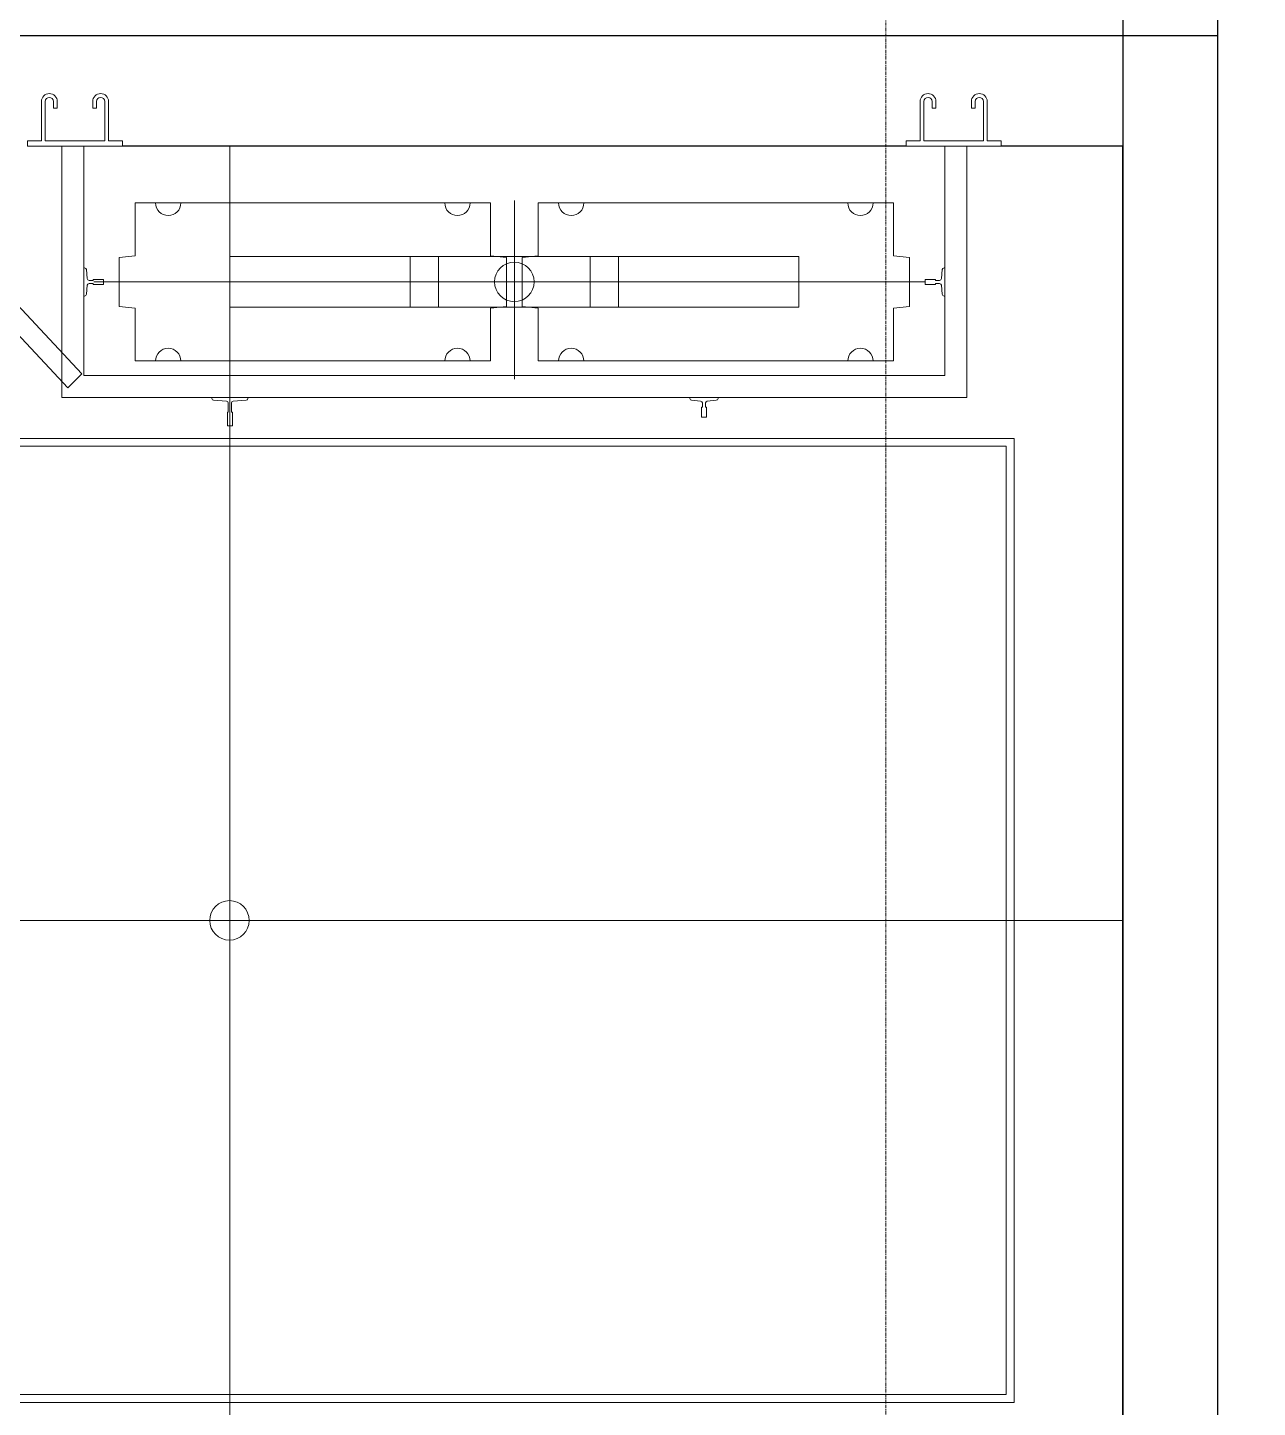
# Model space of a CAD drawing. Header units: millimetres. Extents: x -635893 to 717484, y -2208734 to -1504611.
# Drawn here: x 378923 to 382814, y -1617049 to -1612683 of the extents above; entities that cross this region are included whole.
import ezdxf

# ---------------------------------------------------------------- set-up
doc = ezdxf.new("R2010")
doc.units = ezdxf.units.MM
doc.linetypes.add('IDA - Grid Line', pattern=[3500, 2000, -500, 500, -500])
doc.layers.add('000_CTCI_CSA', color=7, linetype='Continuous')
doc.layers.add('A-_WALLSTRU_E-', color=7, linetype='Continuous')
doc.layers.add('A-_ANOTGRID_E', color=7, linetype='Continuous', lineweight=9)
doc.layers.add('A-_LIFT----_E', color=7, linetype='Continuous', lineweight=9)
doc.layers.add('Block - Cargo Lift_dwg', color=7, linetype='Continuous', lineweight=9, true_color=0x767676)

# ---------------------------------------------------------------- blocks, each defined once
blk = doc.blocks.new('Block - Cargo Lift_dwg_8T LIFT PROBE-9685801-PH-1 PLAN STUDY - LEVEL 1 WWTP')
at = {"layer": 'A-_LIFT----_E', "color": 252}
for p, q in [((2350, 0), (2350, 5300)), ((4359.5, 3276), (4331, 3278.5)), ((4409, 3278.5), (4380.5, 3276)), ((4365, 3258), (4365, 3270)), ((4375, 3270), (4375, 3258)), ((3995.5, 2876.5), (3993, 2835.5)), ((4800, 2825), (0, 2825)), ((3987, 2830), (3959.5, 2830)), ((3959.5, 2820), (3987, 2820)), ((3993, 2814.5), (3995.5, 2773.5)), ((4450, 2825), (4290, 2825)), ((4450, 2255), (4290, 2255)), ((4450, 2155.3), (4450, 1675.3)), ((4450, 1595), (4290, 1595)), ((3995.5, 1364), (3993, 1335.5)), ((3987, 1330), (3975, 1330)), ((3975, 1320), (3987, 1320)), ((3993, 1314.5), (3995.5, 1286)), ((4359.5, 574), (4331, 571.5)), ((4365, 592), (4365, 580)), ((4375, 580), (4375, 592)), ((4409, 571.5), (4380.5, 574)), ((4800, 495), (4800, 565))]:
    blk.add_line(p, q, dxfattribs=at)
at = {"layer": 'A-_LIFT----_E', "color": 252, "flags": 128}
for points in [[(825, 4969), (825, 344), (3875, 344), (3875, 4969)], [(3850, 4969), (3850, 369), (850, 369), (850, 4969), (850, 4889)], [(4800, 3966.2), (4755.4, 4010.7), (4034.8, 3337.7), (4079.5, 3293.3), (4800, 3966.2), (4004, 4200), (4004, 4450), (4004, 4200)], [(4816, 3465), (4812, 3465), (4808, 3465), (4804, 3465), (4800, 3465)], [(4800, 3465), (4800, 3390), (4800, 3315), (4800, 3240), (4800, 3165)], [(4816, 3421), (4816, 3432), (4816, 3443), (4816, 3454), (4816, 3465)], [(4941, 3421), (4909.7, 3421), (4878.5, 3421), (4847.2, 3421), (4816, 3421)], [(4816, 3221), (4816, 3268), (4816, 3315), (4816, 3362), (4816, 3409)], [(4816, 3409), (4847.2, 3409), (4878.5, 3409), (4909.7, 3409), (4941, 3409)], [(4919.8, 3383), (4919.8, 3380), (4919.8, 3377), (4919.8, 3374), (4919.8, 3371)], [(4941, 3383), (4935.7, 3383), (4930.4, 3383), (4925.1, 3383), (4919.8, 3383)], [(4919.8, 3371), (4925.1, 3371), (4930.4, 3371), (4935.7, 3371), (4941, 3371)], [(4004, 3357), (4800, 3357), (4004, 3357), (4004, 493), (4800, 493)], [(4800, 563), (4074, 563), (4074, 3287), (4800, 3287), (4074, 3287)], [(4325.5, 3284.5), (4325.5, 3287), (4414.5, 3287), (4414.5, 3284.5)], [(4376, 3257), (4378, 3257), (4378, 3226), (4377, 3225), (4363, 3225), (4362, 3226), (4362, 3257), (4364, 3257)], [(4370, 625), (4370, 3225), (4370, 3255)], [(4941, 3259), (4935.7, 3259), (4930.4, 3259), (4925.1, 3259), (4919.8, 3259)], [(4919.8, 3259), (4919.8, 3256), (4919.8, 3253), (4919.8, 3250), (4919.8, 3247)], [(4919.8, 3247), (4925.1, 3247), (4930.4, 3247), (4935.7, 3247), (4941, 3247)], [(4941, 3221), (4909.7, 3221), (4878.5, 3221), (4847.2, 3221), (4816, 3221)], [(4816, 3165), (4816, 3176), (4816, 3187), (4816, 3198), (4816, 3209)], [(4816, 3209), (4847.2, 3209), (4878.5, 3209), (4909.7, 3209), (4941, 3209)], [(4800, 3165), (4804, 3165), (4808, 3165), (4812, 3165), (4816, 3165)], [(4001.5, 2768), (4004, 2768), (4004, 2882), (4001.5, 2882)], [(3958.5, 2831), (3958.5, 2833), (3916, 2833), (3915, 2832), (3915, 2818), (3916, 2817), (3958.5, 2817), (3958.5, 2819)], [(4450, 2165), (4450, 2825), (4290, 2825), (4290, 2165), (4450, 2165), (4290, 2165), (4290, 2825), (4450, 2825), (4450, 2165), (4290, 2165), (4290, 1685), (4450, 1685), (4450, 1025), (4290, 1025), (4290, 1685), (4450, 1685), (4290, 1685), (4450, 1685)], [(4290, 1685), (4290, 2165), (4450, 2165), (4450, 1685)], [(4001.5, 1280.5), (4004, 1280.5), (4004, 1369.5), (4001.5, 1369.5)], [(3974, 1331), (3974, 1333), (3943, 1333), (3942, 1332), (3942, 1318), (3943, 1317), (3974, 1317), (3974, 1319)], [(4816, 685), (4812, 685), (4808, 685), (4804, 685), (4800, 685)], [(4800, 685), (4800, 610), (4800, 535), (4800, 460), (4800, 385)], [(4816, 641), (4816, 652), (4816, 663), (4816, 674), (4816, 685)], [(4376, 593), (4378, 593), (4378, 624), (4377, 625), (4363, 625), (4362, 624), (4362, 593), (4364, 593)], [(4941, 641), (4909.7, 641), (4878.5, 641), (4847.2, 641), (4816, 641)], [(4816, 441), (4816, 488), (4816, 535), (4816, 582), (4816, 629)], [(4816, 629), (4847.2, 629), (4878.5, 629), (4909.7, 629), (4941, 629)], [(4919.8, 603), (4919.8, 600), (4919.8, 597), (4919.8, 594), (4919.8, 591)], [(4941, 603), (4935.7, 603), (4930.4, 603), (4925.1, 603), (4919.8, 603)], [(4919.8, 591), (4925.1, 591), (4930.4, 591), (4935.7, 591), (4941, 591)], [(4325.5, 565.5), (4325.5, 563), (4414.5, 563), (4414.5, 565.5)], [(4941, 441), (4909.7, 441), (4878.5, 441), (4847.2, 441), (4816, 441)], [(4941, 479), (4935.7, 479), (4930.4, 479), (4925.1, 479), (4919.8, 479)], [(4919.8, 479), (4919.8, 476), (4919.8, 473), (4919.8, 470), (4919.8, 467)], [(4919.8, 467), (4925.1, 467), (4930.4, 467), (4935.7, 467), (4941, 467)], [(4816, 385), (4816, 396), (4816, 407), (4816, 418), (4816, 429)], [(4816, 429), (4847.2, 429), (4878.5, 429), (4909.7, 429), (4941, 429)], [(4800, 385), (4804, 385), (4808, 385), (4812, 385), (4816, 385)]]:
    blk.add_lwpolyline(points, dxfattribs=at)
for points in [[(4620, 2000), (4452.5, 2000), (4447.5, 1950), (4292.5, 1950), (4287.5, 2000), (4120, 2000), (4120, 3125), (4287.5, 3125), (4292.5, 3175), (4447.5, 3175), (4452.5, 3125), (4620, 3125)], [(4628.1, 1925), (4061.9, 1925)], [(4620, 1850), (4620, 725), (4452.5, 725), (4447.5, 675), (4292.5, 675), (4287.5, 725), (4120, 725), (4120, 1850), (4287.5, 1850), (4292.5, 1900), (4447.5, 1900), (4452.5, 1850)]]:
    blk.add_lwpolyline(points, close=True, dxfattribs=at)
at = {"layer": 'A-_LIFT----_E', "color": 252}
for centre in [(2350, 2826.4), (4370, 1925)]:
    blk.add_circle(centre, 62.5, dxfattribs=at)
for centre, radius, start, end in [((4941, 3396), 25, 270, 90), ((4941, 3396), 13, 270, 90), ((4331.5, 3284.5), 6, 180, 264.9364), ((4359, 3270), 6, 360, 84.9364), ((4381, 3270), 6, 95.0636, 180), ((4408.5, 3284.5), 6, 275.0636, 0), ((4364, 3258), 1, 270, 0), ((4376, 3258), 1, 180, 270), ((4941, 3234), 25, 270, 90), ((4941, 3234), 13, 270, 90), ((4120, 3020), 40, 270, 90), ((4620, 3020), 40, 90, 270), ((4001.5, 2876), 6, 90, 174.9364), ((3959.5, 2831), 1, 180, 270), ((3959.5, 2819), 1, 90, 180), ((3987, 2836), 6, 270, 354.9364), ((3987, 2814), 6, 5.0636, 90), ((4001.5, 2774), 6, 185.0636, 270), ((4120, 2105), 40, 270, 90), ((4620, 2105), 40, 90, 270), ((4120, 1745), 40, 270, 90), ((4620, 1745), 40, 90, 270), ((4001.5, 1363.5), 6, 90, 174.9364), ((3975, 1331), 1, 180, 270), ((3975, 1319), 1, 90, 180), ((3987, 1336), 6, 270, 354.9364), ((3987, 1314), 6, 5.0636, 90), ((4001.5, 1286.5), 6, 185.0636, 270), ((4120, 830), 40, 270, 90), ((4620, 830), 40, 90, 270), ((4941, 616), 25, 270, 90), ((4941, 616), 13, 270, 90), ((4331.5, 565.5), 6, 95.0636, 180), ((4359, 580), 6, 275.0636, 0), ((4364, 592), 1, 360, 90), ((4376, 592), 1, 90, 180), ((4381, 580), 6, 180, 264.9364), ((4408.5, 565.5), 6, 360, 84.9364), ((4941, 454), 25, 270, 90), ((4941, 454), 13, 270, 90)]:
    blk.add_arc(centre, radius, start, end, dxfattribs=at)
blk = doc.blocks.new('Block - Cargo Lift_dwg-9685799-PH-1 PLAN STUDY - LEVEL 1 WWTP')
at = {"layer": 'A-_WALLSTRU_E-', "color": 252}
blk.add_line((13299.2, 2159), (13299.2, 4639), dxfattribs=at)
at = {"layer": 'A-_WALLSTRU_E-', "color": 252, "flags": 128}
for points in [[(13299.2, 6249), (13299.2, 6774), (12449.2, 6774), (12449.2, 7173.8), (13649.2, 7173.8), (13649.2, 1174), (8199.3, 1174)], [(8499.2, 2649), (8499.2, 1474), (13299.2, 1474), (13299.2, 1859)]]:
    blk.add_lwpolyline(points, dxfattribs=at)
at = {"color": 252}
blk.add_blockref('Block - Cargo Lift_dwg_8T LIFT PROBE-9685801-PH-1 PLAN STUDY - LEVEL 1 WWTP', (8499.2, 1474), dxfattribs=at)

msp = doc.modelspace()

# ---------------------------------------------------------------- linework, layer by layer
at = {"layer": '000_CTCI_CSA', "color": 252, "elevation": 0}
for points in [[(295738.439, -1589068.253), (293588.368, -1589067.802), (293588.233, -1546157.405), (363487.786, -1546157.798), (363487.786, -1561947.72), (370688.235, -1561947.722), (370688.232, -1570157.798), (373088.233, -1570157.798), (373088.233, -1606157.798), (382688.235, -1606157.798), (382688.233, -1625257.592), (387448.233, -1625257.591), (387448.231, -1640057.013), (313387.786, -1640057.014), (313388.233, -1606157.014)], [(295738.439, -1588767.797), (293888.367, -1588767.802), (293888.234, -1546457.407), (363187.786, -1546457.796), (363187.786, -1562247.72), (370388.234, -1562247.722), (370388.232, -1570457.798), (372788.233, -1570457.798), (372788.233, -1606457.798), (382388.235, -1606457.798), (382388.233, -1625557.592), (387148.233, -1625557.591), (387148.232, -1639757.013), (313687.786, -1639757.014), (313687.788, -1606157.014)]]:
    msp.add_lwpolyline(points, dxfattribs=at)
at = {"layer": 'A-_ANOTGRID_E', "color": 252, "linetype": 'IDA - Grid Line', "ltscale": 0.005}
msp.add_line((381638.233, -1526391.214, 0), (381638.233, -1656232.42, 0), dxfattribs=at)

# ---------------------------------------------------------------- block references
at = {"layer": 'Block - Cargo Lift_dwg', "color": 252, "rotation": 90}
msp.add_blockref('Block - Cargo Lift_dwg-9685799-PH-1 PLAN STUDY - LEVEL 1 WWTP', (383862.197, -1626356.666, 0), dxfattribs=at)

doc.saveas('drawing.dxf')
